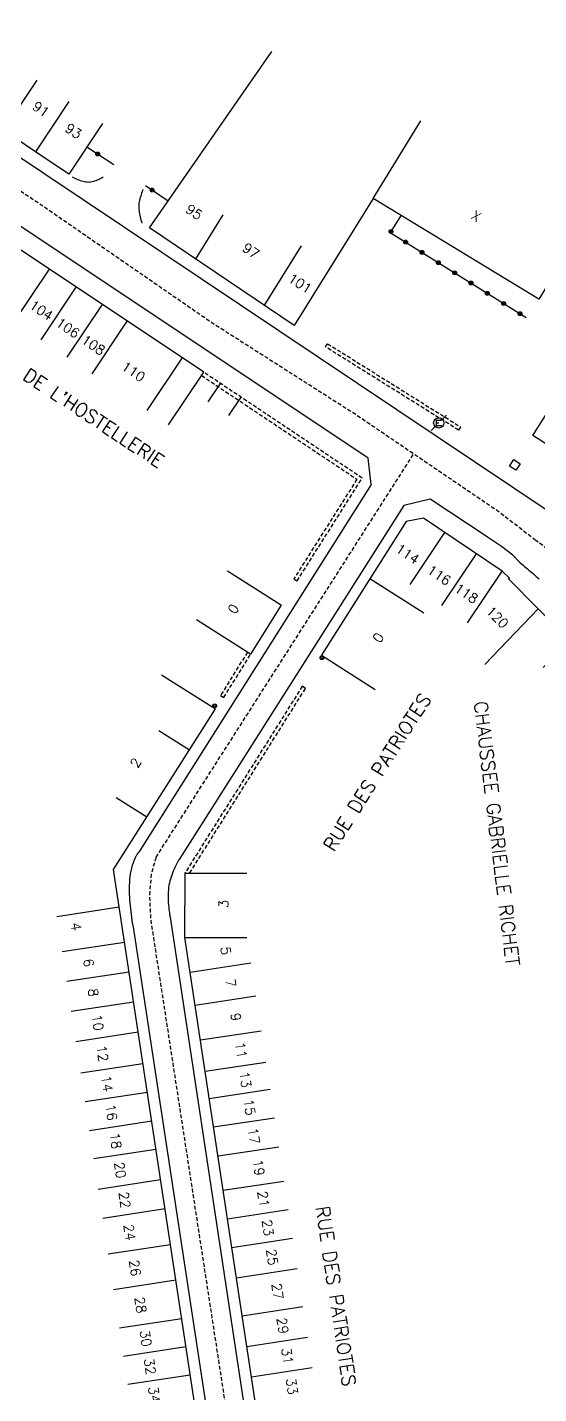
# Model space of a CAD drawing. Header units: millimetres. Extents: x 111999 to 113000, y 155000 to 156001.
# Drawn here: x 112644.9 to 112711.2, y 155450 to 155627.3 of the extents above; entities that cross this region are included whole.
import ezdxf
from ezdxf.enums import TextEntityAlignment as Align

# ---------------------------------------------------------------- set-up
doc = ezdxf.new("R2010")
doc.units = ezdxf.units.MM
doc.linetypes.add('DASHED', pattern=[0.75, 0.5, -0.25])
doc.layers.get('0').update_dxf_attribs({"linetype": 'CONTINUOUS'})
for name, color, linetype in [('W0001', 6, 'DASHED'), ('W0008', 7, 'CONTINUOUS'), ('W0100', 7, 'CONTINUOUS'), ('W0112', 1, 'DASHED'), ('W0322', 7, 'CONTINUOUS'), ('W0471', 7, 'CONTINUOUS'), ('W0989', 7, 'CONTINUOUS'), ('W0991', 7, 'CONTINUOUS'), ('W1102', 7, 'CONTINUOUS')]:
    doc.layers.add(name, color=color, linetype=linetype)
doc.styles.get("Standard").update_dxf_attribs({"font": 'romans.shx', "width": 0.85})

# ---------------------------------------------------------------- blocks, each defined once
blk = doc.blocks.new('t322o')
at = {"color": 0, "linetype": 'Continuous'}
for radius in [0.25, 0.15]:
    blk.add_circle((0, 0), radius, dxfattribs=at)
blk = doc.blocks.new('T471')
for p, q in [((-0.333334, 0.333334), (-0.333334, -0.333334)), ((-0.333334, 0.333334), (0.333334, 0.333334)), ((-0.333334, 0), (0, 0)), ((0.500001, 0.500001), (1.000002, 1.000002)), ((-0.500001, -0.500001), (-1.000002, -1.000002)), ((-0.333334, -0.333334), (0.333334, -0.333334))]:
    blk.add_line(p, q)
blk.add_ellipse((0, 0), major_axis=(0.471405, 0.471405), ratio=1, start_param=5.4977871438, end_param=11.780972451)
blk = doc.blocks.new('t112o')
at = {"color": 0, "linetype": 'Continuous'}
for p, q in [((-0.5, 0.5), (0.5, 0.5)), ((-0.5, -0.5), (-0.5, 0.5)), ((0.5, 0.5), (0.5, -0.5)), ((0.5, -0.5), (-0.5, -0.5))]:
    blk.add_line(p, q, dxfattribs=at)

msp = doc.modelspace()

# ---------------------------------------------------------------- linework, layer by layer
at = {"layer": 'W0001', "flags": 128}
for points in [[(112616.37, 155622.56), (112628.66, 155616.31), (112646.4, 155604.54), (112668.87, 155589.02), (112687.68, 155577), (112705.95, 155564.58), (112710.75, 155560.88)], [(112661.62, 155519.63), (112695.04, 155572)], [(112710.75, 155560.88), (112715.45, 155557.34)], [(112661.62, 155519.63), (112660.99, 155517.47), (112660.77, 155514.66), (112660.92, 155511.57), (112678.64, 155396.28)]]:
    msp.add_lwpolyline(points, dxfattribs=at)
at = {"layer": 'W0008'}
for points in [[(112713.12, 155564.1), (112631.88, 155618.54)], [(112689.52, 155568), (112689.14, 155571.44), (112631.22, 155610.06)], [(112654.78, 155607.88), (112654.62, 155607.8), (112654.46, 155607.72), (112654.3, 155607.64), (112654.14, 155607.56), (112653.98, 155607.49), (112653.82, 155607.43), (112653.66, 155607.37), (112653.5, 155607.32), (112653.34, 155607.28), (112653.18, 155607.24), (112653.02, 155607.22), (112652.86, 155607.21), (112652.69, 155607.22), (112652.52, 155607.24), (112652.35, 155607.27), (112652.17, 155607.31), (112652, 155607.36), (112651.83, 155607.42), (112651.66, 155607.49), (112651.49, 155607.56), (112651.32, 155607.64), (112651.15, 155607.72), (112650.98, 155607.81), (112650.81, 155607.89)], [(112659.92, 155606.29), (112659.86, 155606.13), (112659.8, 155605.96), (112659.75, 155605.8), (112659.69, 155605.64), (112659.64, 155605.48), (112659.59, 155605.32), (112659.54, 155605.16), (112659.5, 155605), (112659.47, 155604.84), (112659.44, 155604.67), (112659.41, 155604.51), (112659.4, 155604.35), (112659.39, 155604.15), (112659.39, 155603.95), (112659.4, 155603.75), (112659.42, 155603.54), (112659.45, 155603.34), (112659.48, 155603.14), (112659.52, 155602.94), (112659.57, 155602.73), (112659.62, 155602.53), (112659.67, 155602.33), (112659.73, 155602.12), (112659.78, 155601.92)], [(112689.52, 155568), (112659.38, 155520.31)], [(112704.57, 155561.2), (112697.16, 155566.1), (112693.74, 155565.29)], [(112693.74, 155565.29), (112664.61, 155519.35)], [(112708.79, 155557.88), (112707.89, 155558.84), (112707.15, 155559.4), (112706.4, 155559.95), (112705.64, 155560.48), (112704.87, 155561), (112704.84, 155561.01), (112704.82, 155561.03), (112704.79, 155561.05), (112704.77, 155561.06), (112704.74, 155561.08), (112704.72, 155561.1), (112704.69, 155561.11), (112704.67, 155561.13), (112704.64, 155561.15), (112704.62, 155561.16), (112704.59, 155561.18), (112704.57, 155561.2)], [(112658.62, 155510.85), (112658.62, 155510.87), (112658.62, 155510.89), (112658.61, 155510.91), (112658.61, 155510.93), (112658.61, 155510.95), (112658.61, 155510.98), (112658.6, 155511), (112658.6, 155511.02), (112658.6, 155511.04), (112658.59, 155511.06), (112658.59, 155511.08), (112658.59, 155511.1), (112658.53, 155511.48), (112658.48, 155511.85), (112658.43, 155512.22), (112658.38, 155512.59), (112658.34, 155512.97), (112658.3, 155513.34), (112658.27, 155513.72), (112658.24, 155514.1), (112658.22, 155514.47), (112658.2, 155514.85), (112658.2, 155515.23), (112658.19, 155515.62), (112658.2, 155515.99), (112658.22, 155516.37), (112658.24, 155516.75), (112658.28, 155517.13), (112658.33, 155517.5), (112658.39, 155517.87), (112658.47, 155518.24), (112658.57, 155518.59), (112658.68, 155518.95), (112658.81, 155519.29), (112658.97, 155519.62), (112659.14, 155519.95), (112659.16, 155519.98), (112659.18, 155520.01), (112659.2, 155520.04), (112659.22, 155520.07), (112659.24, 155520.1), (112659.26, 155520.13), (112659.28, 155520.16), (112659.3, 155520.19), (112659.32, 155520.22), (112659.34, 155520.25), (112659.36, 155520.28), (112659.38, 155520.31)], [(112663.48, 155511.86), (112663.48, 155511.89), (112663.47, 155511.91), (112663.47, 155511.94), (112663.46, 155511.96), (112663.46, 155511.99), (112663.46, 155512.01), (112663.45, 155512.04), (112663.45, 155512.06), (112663.45, 155512.09), (112663.44, 155512.12), (112663.44, 155512.14), (112663.43, 155512.17), (112663.39, 155512.49), (112663.34, 155512.81), (112663.31, 155513.13), (112663.27, 155513.46), (112663.25, 155513.78), (112663.23, 155514.11), (112663.22, 155514.44), (112663.22, 155514.76), (112663.23, 155515.08), (112663.26, 155515.41), (112663.29, 155515.73), (112663.34, 155516.04), (112663.4, 155516.31), (112663.46, 155516.58), (112663.53, 155516.84), (112663.61, 155517.1), (112663.7, 155517.36), (112663.8, 155517.62), (112663.9, 155517.87), (112664.01, 155518.12), (112664.12, 155518.37), (112664.24, 155518.62), (112664.36, 155518.87), (112664.49, 155519.11), (112664.5, 155519.13), (112664.51, 155519.15), (112664.52, 155519.17), (112664.53, 155519.19), (112664.54, 155519.21), (112664.55, 155519.23), (112664.56, 155519.25), (112664.57, 155519.27), (112664.58, 155519.29), (112664.59, 155519.31), (112664.6, 155519.33), (112664.61, 155519.35)], [(112658.62, 155510.85), (112674.69, 155405.01)], [(112679.5, 155405.99), (112663.48, 155511.86)]]:
    msp.add_lwpolyline(points, dxfattribs=at)
at = {"layer": 'W0008', "flags": 128}
msp.add_lwpolyline([(112708.79, 155557.88), (112708.82, 155557.86), (112709.01, 155557.7), (112709.2, 155557.54), (112709.39, 155557.38), (112709.58, 155557.22), (112709.77, 155557.06), (112709.96, 155556.9), (112710.16, 155556.73), (112710.35, 155556.57), (112710.54, 155556.41), (112710.73, 155556.24), (112710.92, 155556.07), (112711.11, 155555.91), (112711.3, 155555.74)], dxfattribs=at)
at = {"layer": 'W0100'}
for points in [[(112654.67, 155614.84), (112650.32, 155608.28), (112645.98, 155611.16), (112641.85, 155613.97), (112637.14, 155617.11), (112633.5, 155619.32), (112629.74, 155621.6), (112625.93, 155623.84), (112622.25, 155625.58), (112618.58, 155627.33)], [(112689.78, 155605.12), (112679.53, 155588.64), (112660.76, 155601.31), (112676.62, 155624.18)], [(112717.37, 155602.06), (112711.24, 155592.04), (112689.78, 155605.12), (112695.94, 155615.18)], [(112667.8, 155582.57), (112630.54, 155607.47), (112623.07, 155595.61)], [(112707.48, 155555.81), (112706.5, 155556.78), (112696.31, 155563.65), (112694.05, 155563.19), (112683.06, 155545.84), (112690.03, 155541.41)], [(112670.88, 155556.81), (112677.89, 155552.36)], [(112673.9, 155545.99), (112677.89, 155552.36)], [(112666.85, 155550.47), (112673.86, 155546.02)], [(112643.6, 155373.44), (112635.7, 155371.95), (112638.11, 155359.14), (112640.48, 155357.53), (112661.9, 155361.63), (112662.87, 155363.01), (112661.07, 155371.82), (112658.85, 155382.64), (112655.54, 155399.61), (112672.26, 155402.98), (112673.33, 155404.43), (112656.11, 155518.07), (112669.33, 155538.88)], [(112675.81, 155440.21), (112665.36, 155509.22), (112665.38, 155517.57), (112673.4, 155517.58)]]:
    msp.add_lwpolyline(points, dxfattribs=at)
at = {"layer": 'W0100', "flags": 128}
for points in [[(112776.57, 155604.23), (112780.8, 155601.57), (112749.92, 155552.56), (112745.97, 155546.35), (112732.52, 155554.88), (112720.58, 155562.49), (112723.05, 155566.38), (112710.49, 155574.37), (112713.17, 155578.59)], [(112707.29, 155555.81), (112711.16, 155551.87), (112715.29, 155547.84), (112711.8, 155544.26)]]:
    msp.add_lwpolyline(points, dxfattribs=at)
at = {"layer": 'W0112'}
for points in [[(112683.6, 155585.86), (112683.86, 155586.28), (112701.1, 155575.49), (112700.84, 155575.07), (112683.6, 155585.86)], [(112667.52, 155582.15), (112687.67, 155568.69), (112679.49, 155555.77), (112679.91, 155555.5), (112688.35, 155568.84), (112667.8, 155582.57)], [(112673.47, 155546.25), (112669.98, 155540.63), (112670.41, 155540.37), (112673.9, 155545.99)], [(112665.98, 155517.59), (112681, 155541.55), (112680.58, 155541.82), (112665.37, 155517.59)]]:
    msp.add_lwpolyline(points, dxfattribs=at)
at = {"layer": 'W0322'}
for points in [[(112652.66, 155611.82), (112656.13, 155609.52)], [(112660.24, 155606.79), (112663.2, 155604.83)], [(112693.4, 155602.95), (112691.99, 155600.7), (112709.61, 155589.67)]]:
    msp.add_lwpolyline(points, dxfattribs=at)
at = {"layer": 'W1102'}
msp.add_line((112665.36, 155509.22), (112673.39, 155509.21), dxfattribs=at)
for points in [[(112646.16, 155620.48), (112641.85, 155613.97)], [(112650.33, 155617.71), (112645.98, 155611.16)], [(112670.3, 155603.02), (112666.68, 155597.2)], [(112680.42, 155598.96), (112675.58, 155591.18)], [(112643.24, 155589.11), (112647.8, 155595.93)], [(112646.72, 155586.79), (112651.28, 155593.61)], [(112650.1, 155584.53), (112654.66, 155591.35)], [(112653.34, 155582.37), (112657.89, 155589.19)], [(112660.47, 155577.61), (112665.02, 155584.42)], [(112663.25, 155575.75), (112667.8, 155582.57)], [(112668.38, 155578.73), (112669.97, 155581.12)], [(112671.04, 155576.95), (112672.64, 155579.34)], [(112694.57, 155555.05), (112699.07, 155561.76)], [(112698.66, 155552.31), (112703.16, 155559.02)], [(112696.34, 155551.33), (112689.36, 155555.76)], [(112702, 155550.07), (112706.5, 155556.78)], [(112662.32, 155543.33), (112669.33, 155538.88)], [(112661.99, 155536.09), (112665.96, 155533.57)], [(112656.46, 155527.38), (112660.43, 155524.87)], [(112648.78, 155511.97), (112656.85, 155513.19)], [(112649.47, 155507.4), (112657.55, 155508.63)], [(112673.92, 155505.88), (112666.04, 155504.68)], [(112650.06, 155503.54), (112658.13, 155504.76)], [(112650.64, 155499.67), (112658.72, 155500.89)], [(112674.56, 155501.61), (112666.69, 155500.42)], [(112651.24, 155495.75), (112659.31, 155496.98)], [(112675.25, 155497.09), (112667.37, 155495.89)], [(112675.86, 155493.02), (112667.99, 155491.83)], [(112651.86, 155491.66), (112659.93, 155492.88)], [(112676.4, 155489.49), (112668.52, 155488.3)], [(112652.42, 155487.93), (112660.5, 155489.15)], [(112652.99, 155484.2), (112661.06, 155485.42)], [(112676.96, 155485.79), (112669.08, 155484.6)], [(112653.54, 155480.55), (112661.61, 155481.77)], [(112677.53, 155482.02), (112669.66, 155480.83)], [(112654.14, 155476.58), (112662.21, 155477.81)], [(112678.2, 155477.57), (112670.33, 155476.38)], [(112654.71, 155472.81), (112662.79, 155474.04)], [(112678.77, 155473.87), (112670.89, 155472.67)], [(112679.33, 155470.16), (112671.45, 155468.97)], [(112655.42, 155468.17), (112663.49, 155469.39)], [(112656.11, 155463.56), (112664.19, 155464.79)], [(112679.92, 155466.22), (112672.05, 155465.03)], [(112680.67, 155461.28), (112672.8, 155460.09)], [(112656.87, 155458.56), (112664.95, 155459.78)], [(112657.42, 155454.91), (112665.5, 155456.14)], [(112681.27, 155457.32), (112673.4, 155456.13)], [(112657.98, 155451.27), (112666.05, 155452.49)], [(112681.87, 155453.38), (112673.99, 155452.19)]]:
    msp.add_lwpolyline(points, dxfattribs=at)
at = {"layer": 'W1102', "flags": 128}
msp.add_lwpolyline([(112711.16, 155551.87), (112704.24, 155544.65)], dxfattribs=at)

# ---------------------------------------------------------------- block references
at = {"layer": 'W0112', "rotation": 327.0109032064212}
msp.add_blockref('t112o', (112708.14, 155570.54), dxfattribs=at)
at = {"layer": 'W0322'}
for p, rotation in [((112654.05, 155610.9), 326.4430029068582), ((112661.12, 155606.21), 326.4435377020678), ((112692.08, 155600.83), 238.0184145197203), ((112693.98, 155599.46), 327.9406909579995), ((112696.1, 155598.13), 327.9406909579995), ((112698.22, 155596.8), 327.9406909579995), ((112700.34, 155595.48), 327.9406909579995), ((112702.46, 155594.15), 327.9406909579995), ((112704.57, 155592.82), 327.9406909579995), ((112706.69, 155591.49), 327.9406909579995), ((112708.81, 155590.17), 327.9406909579995)]:
    msp.add_blockref('t322o', p, dxfattribs=dict(at, rotation=rotation))
for p in [(112683.13, 155545.53), (112669.22, 155539.28)]:
    msp.add_blockref('t322o', p, dxfattribs=at)
at = {"layer": 'W0471'}
msp.add_blockref('T471', (112698.28, 155576), dxfattribs=at)

# ---------------------------------------------------------------- texts
at = {"layer": 'W0989'}
for s, rotation, p in [("RUE DE L'HOSTELLERIE", 326.6546, (112651.1, 155578.26)), ('RUE DES PATRIOTES', 57.4644, (112690.29, 155530.67)), ('CHAUSSEE GABRIELLE RICHET', 276.9721, (112705.79, 155522.71)), ('RUE DES PATRIOTES', 278.6148, (112684.95, 155462.67))]:
    msp.add_text(s, height=1.75, rotation=rotation, dxfattribs=at).set_placement(p, align=Align.MIDDLE)
at = {"layer": 'W0991'}
for s, rotation, p in [('91', 325.8162, (112646.7, 155616.71)), ('93', 326.4415, (112650.92, 155613.88)), ('95', 325.2576, (112666.56, 155603.37)), ('X', 328.6122, (112703.12, 155602.84)), ('97', 325.9176, (112673.92, 155598.34)), ('101', 327.2243, (112680.29, 155594.1)), ('104', 326.2517, (112646.76, 155590.61)), ('106', 326.2528, (112650.19, 155588.32)), ('108', 326.2502, (112653.5, 155586.11)), ('110', 326.2521, (112658.68, 155582.65)), ('114', 326.1639, (112694.23, 155558.99)), ('116', 326.1639, (112698.32, 155556.24)), ('118', 326.1704, (112701.85, 155553.88)), ('0', 57.5836, (112671.65, 155551.87)), ('120', 315.176, (112705.87, 155550.79)), ('0', 57.6346, (112690.43, 155548.13)), ('2', 57.5834, (112658.97, 155531.9)), ('3', 89.8628, (112670.37, 155513.58)), ('4', 278.6997, (112651.27, 155510.64)), ('5', 278.6127, (112670.67, 155507.51)), ('6', 278.6157, (112652.89, 155505.95)), ('7', 278.6132, (112671.31, 155503.3)), ('8', 278.6139, (112653.48, 155502.08)), ('10', 278.6133, (112654.07, 155498.19)), ('9', 278.6127, (112671.98, 155498.9)), ('12', 278.6147, (112654.68, 155494.18)), ('11', 278.6135, (112672.63, 155494.61)), ('13', 278.6124, (112673.2, 155490.81)), ('14', 278.6142, (112655.27, 155490.27)), ('15', 278.6124, (112673.75, 155487.2)), ('16', 278.6124, (112655.83, 155486.54)), ('17', 278.6152, (112674.31, 155483.47)), ('18', 278.6129, (112656.39, 155482.85)), ('20', 278.6136, (112656.97, 155479.04)), ('19', 278.615, (112674.94, 155479.36)), ('22', 278.6132, (112657.56, 155475.17)), ('21', 278.6122, (112675.55, 155475.28)), ('24', 278.6156, (112658.19, 155470.96)), ('23', 278.6137, (112676.12, 155471.57)), ('25', 278.6135, (112676.69, 155467.75)), ('26', 278.6174, (112658.9, 155466.34)), ('27', 278.6135, (112677.37, 155463.31)), ('28', 278.6151, (112659.62, 155461.54)), ('29', 278.6144, (112678.04, 155458.85)), ('30', 278.6129, (112660.28, 155457.21)), ('31', 278.6135, (112678.64, 155454.91)), ('32', 278.6119, (112660.83, 155453.56)), ('34', 278.6127, (112661.38, 155449.9)), ('33', 278.615, (112679.24, 155450.98))]:
    msp.add_text(s, height=1.25, rotation=rotation, dxfattribs=at).set_placement(p, align=Align.MIDDLE)

doc.saveas('drawing.dxf')
